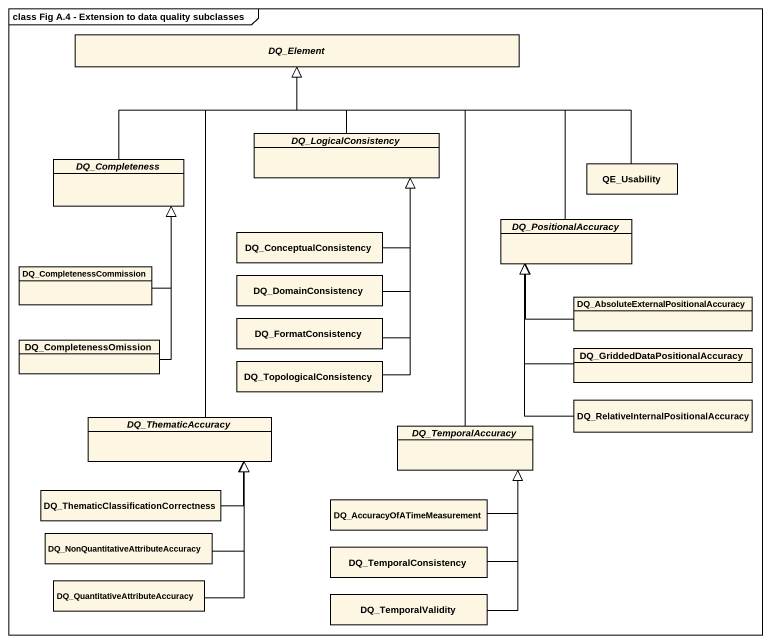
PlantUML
@startuml
mainframe class Fig A.4 - Extension to data quality subclasses
hide circle
hide empty members
abstract class DQ_Element
abstract class DQ_Completeness
abstract class DQ_LogicalConsistency
class QE_Usability
class DQ_ConceptualConsistency
abstract class DQ_PositionalAccuracy
class DQ_CompletenessCommission
class DQ_DomainConsistency
class DQ_FormatConsistency
class "DQ_AbsoluteExternalPositionalAccuracy" as DQ_AbsoluteExternalPositiona
class DQ_CompletenessOmission
class DQ_TopologicalConsistency
class "DQ_GriddedDataPositionalAccuracy" as DQ_GriddedDataPositionalAccu
class "DQ_RelativeInternalPositionalAccuracy" as DQ_RelativeInternalPositiona
abstract class DQ_ThematicAccuracy
abstract class DQ_TemporalAccuracy
class "DQ_ThematicClassificationCorrectness" as DQ_ThematicClassificationCor
class "DQ_AccuracyOfATimeMeasurement" as DQ_AccuracyOfATimeMeasuremen
class "DQ_NonQuantitativeAttributeAccuracy" as DQ_NonQuantitativeAttributeA
class DQ_TemporalConsistency
class "DQ_QuantitativeAttributeAccuracy" as DQ_QuantitativeAttributeAccu
class DQ_TemporalValidity
DQ_Completeness -up-|> DQ_Element
DQ_LogicalConsistency -up-|> DQ_Element
QE_Usability -left-|> DQ_Element
DQ_ConceptualConsistency -up-|> DQ_LogicalConsistency
DQ_PositionalAccuracy -up-|> DQ_Element
DQ_CompletenessCommission -up-|> DQ_Completeness
DQ_DomainConsistency -up-|> DQ_LogicalConsistency
DQ_FormatConsistency -up-|> DQ_LogicalConsistency
DQ_AbsoluteExternalPositiona -up-|> DQ_PositionalAccuracy
DQ_CompletenessOmission -up-|> DQ_Completeness
DQ_TopologicalConsistency -up-|> DQ_LogicalConsistency
DQ_GriddedDataPositionalAccu -up-|> DQ_PositionalAccuracy
DQ_RelativeInternalPositiona -up-|> DQ_PositionalAccuracy
DQ_ThematicAccuracy -up-|> DQ_Element
DQ_TemporalAccuracy -up-|> DQ_Element
DQ_ThematicClassificationCor -up-|> DQ_ThematicAccuracy
DQ_AccuracyOfATimeMeasuremen -up-|> DQ_TemporalAccuracy
DQ_NonQuantitativeAttributeA -up-|> DQ_ThematicAccuracy
DQ_TemporalConsistency -up-|> DQ_TemporalAccuracy
DQ_QuantitativeAttributeAccu -up-|> DQ_ThematicAccuracy
DQ_TemporalValidity -up-|> DQ_TemporalAccuracy
@enduml
